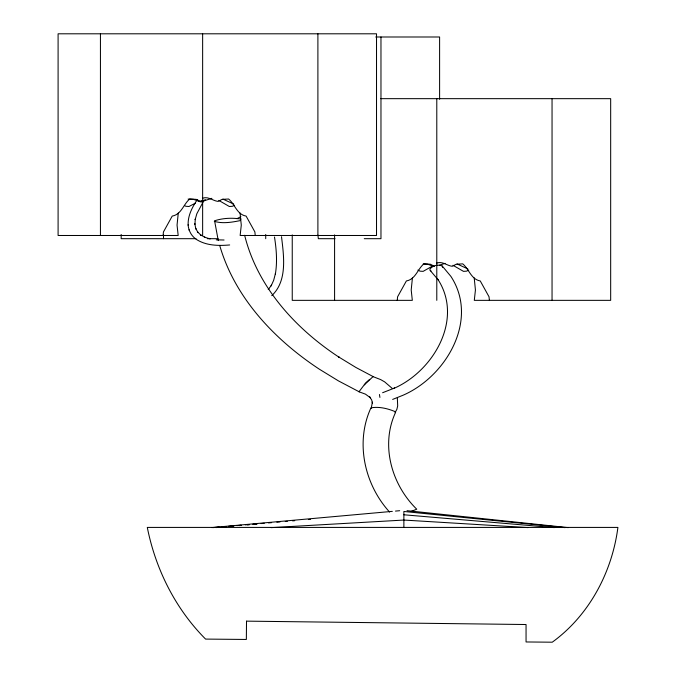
<?xml version="1.0" encoding="UTF-8"?>
<svg xmlns="http://www.w3.org/2000/svg" width="676" height="676" viewBox="0 0 676 676"><rect width="100%" height="100%" fill="white"/><g stroke="black" fill="none" stroke-linecap="round" stroke-linejoin="round"><path stroke-width="1.01" d="M188.19 225.328C187.582 216.075 192.136 207.405 197.113 199.91M442.552 267.366L442.222 265.998C438.268 264.088 432.479 265.575 429.885 269.107L430.223 270.476L438.116 279.771L437.769 279.18C463.905 319.173 433.4 371.217 393.838 388.413L394.581 388.024L382.608 392.722M178.27 213.041L177.053 225.125L178.177 235.485L58.094 235.485L58.094 33.8L376.524 33.8L376.524 235.485L240.149 235.485L241.281 225.125L240.065 213.041M412.419 277.912L411.202 289.987L412.326 300.347L292.243 300.347L292.243 234.885M163.077 235.485L163.457 231.919L172.219 216.1C181.472 214.461 183.39 204.236 189.711 199.006L196.234 199.369L200.214 201.423L205.462 199.792M397.226 300.347L397.606 296.781L406.369 280.962C415.622 279.323 417.54 269.099 423.869 263.868L430.384 264.231L434.364 266.293M210.16 238.932L204.397 237.124L205.073 237.403L200.459 234.809L200.992 235.24L197.569 231.902L197.916 232.451L195.727 228.404L195.846 229.012L194.815 223.705L194.925 224.305L195.296 219.007L195.178 219.59L196.834 213.751L204.025 200.273M379.456 394.522L379.92 397.42M218.263 240.58L214.588 220.798C222.962 218.027 232.324 217.664 241.011 219.058M203.941 200.78C202.496 202.792 198.905 202.039 197.705 200.088M364.305 384.855L373.034 376.625L380.639 379.591L384.644 381.864L392.004 388.218M268.82 288.998L268.245 289.531L271.498 285.204L271.144 285.863L273.679 280.261L275.462 273.467L275.352 274.135C277.447 261.823 276.416 249.258 274.49 236.997M271.752 295.657C287.621 280.988 283.785 255.883 281.512 236.693M432.919 265.82L423.159 271.355L420.083 271.169L417.903 270.079M395.029 412.664L396.854 409.402L397.682 405.93L397.336 397.902M240.901 216.658L236.913 218.703M195.558 203.07L189.01 206.493L185.934 206.298L184.472 205.572M234.58 205.217L232.4 206.298L229.316 206.493L218.804 200.409M468.73 270.079L466.55 271.169L463.474 271.355L452.954 265.279M439.332 265.229L445.095 263.361M411.245 511.377L416.746 509.205C391.556 484.675 380.267 445.019 395.629 412.275L395.375 411.743C387.931 408.541 378.923 406.36 370.947 407.865C355.018 442.408 364.449 484.464 389.587 512.062M392.646 399.423L403.082 395.223C446.135 376.507 479.326 319.883 450.875 276.366L442.222 265.998M240.174 220.613C231.843 222.294 222.497 223.883 214.3 221.322M211.901 198.33L204.228 200.747L199.209 201.423L193.573 199.369L188.105 199.082M202.555 198.237C208.225 196.091 212.788 200.831 218.111 201.423L222.1 199.369L228.615 199.006C234.935 204.236 236.853 214.461 246.115 216.1L254.877 231.919L255.249 235.485M436.704 263.108C442.374 260.953 446.937 265.693 452.261 266.293L456.249 264.231L462.764 263.868C469.085 269.099 471.003 279.323 480.264 280.962L489.027 296.781L489.399 300.347M211.782 527.584L392.325 511.369M395.477 511.09L399.677 510.71M215.974 527.576L219.125 527.305M223.325 526.942L226.477 526.672M231.724 526.224L233.82 526.046M239.067 525.598L241.171 525.413M247.467 524.872L249.571 524.694M254.818 524.246L256.914 524.069M212.83 527.626L219.125 527.094M221.229 526.917L226.477 526.477M228.572 526.3L233.82 525.852M236.972 525.582L241.171 525.227M245.371 524.872L249.571 524.517M252.714 524.255L256.914 523.9M261.113 523.545L264.265 523.275M268.465 522.92L271.608 522.658M276.864 522.21L280.008 521.948M285.255 521.5L287.359 521.323M292.607 520.875L294.702 520.697M308.349 519.548L310.453 519.371M229.671 244.957C218.331 245.954 205.817 245.701 196.006 239.16M271.042 527.643L403.876 520.055L528.04 527.601M375.712 36.994L439.603 36.994L439.603 99.296M380.816 98.662L610.673 98.662L610.673 300.347L474.298 300.347L475.431 289.987L474.214 277.912M196.057 238.687L121.173 238.687L121.173 234.462M207.363 238.687L218.044 238.687M335.034 238.687L318.328 238.687L317.948 235.113M364.263 238.687L380.968 238.687L380.968 36.994M216.261 239.836L224.069 240.005M423.168 263.995L427.722 264.231L433.358 266.293M403.876 514.782L554.345 527.618M565.094 527.635L403.876 511.47L403.876 526.934M407.011 510.667L568.229 527.626M359.252 391.835L338.448 380.892L319.351 369.197C274.608 339.69 234.859 297.913 219.7 245.413M369.628 379.38L365.741 382.886L358.981 391.767L365.429 394.133L370.532 397.86L369.654 396.905L371.665 399.93L372.451 403.226L372.408 402.144L371.192 408.405M467.784 268.871L457.077 263.978M233.634 204.008L222.928 199.107M373.304 376.684L355.872 367.448L338.668 356.945L339.259 357.342C295.547 328.722 257.446 287.055 244.644 235.273M430.223 270.476L431.009 270.949M195.465 238.729C191.021 235.417 188.519 230.195 188.08 224.736M189.052 229.713L189.162 230.322M552.047 98.662L552.047 300.347M436.789 98.662L436.789 300.347M334.586 234.885L334.586 300.347M317.897 33.8L317.897 235.485M265.719 234.462L265.719 238.687M202.639 33.8L202.639 235.485M163.507 234.462L163.507 238.687M100.437 33.8L100.437 235.485M246.52 621.143L246.343 639.454L205.589 639.09C175.439 608.856 155.581 569.158 147.3 527.415L617.906 527.415C612.084 572.226 589.151 615.43 552.25 642.2L526.055 641.963L526.055 624.523L246.52 621.143"/></g></svg>
